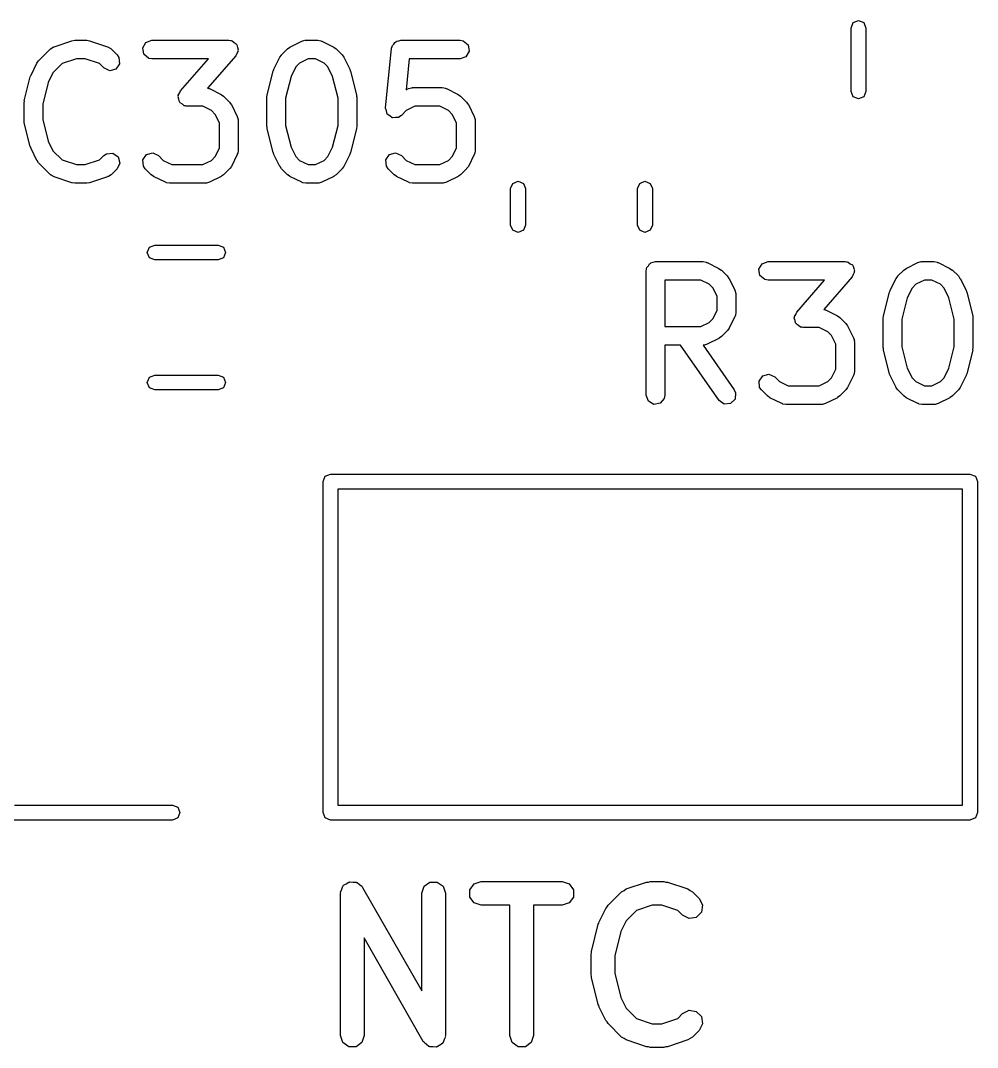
# Model space of a CAD drawing. Extents: x 106.7 to 191.3, y -141.1 to -57.8.
# Drawn here: x 144.63 to 152.32, y -140.17 to -131.92 of the extents above; entities that cross this region are included whole.
import ezdxf

# ---------------------------------------------------------------- set-up
doc = ezdxf.new("R2010")
doc.units = 0
doc.layers.add('BLACK', color=7, linetype='CONTINUOUS')

msp = doc.modelspace()

# ---------------------------------------------------------------- linework, layer by layer
at = {"layer": 'BLACK', "linetype": 'CONTINUOUS'}
for p, q in [((151.302, -131.979), (151.32, -131.936)), ((151.32, -131.936), (151.362, -131.919)), ((151.362, -131.919), (151.405, -131.936)), ((151.405, -131.936), (151.422, -131.979)), ((151.302, -132.488), (151.302, -131.979)), ((151.422, -131.979), (151.422, -132.488)), ((144.893, -132.131), (144.897, -132.129)), ((144.897, -132.129), (145.04, -132.081)), ((145.04, -132.081), (145.062, -132.078)), ((145.062, -132.078), (145.063, -132.077)), ((145.063, -132.077), (145.159, -132.077)), ((145.159, -132.077), (145.181, -132.081)), ((145.181, -132.081), (145.182, -132.081)), ((145.182, -132.081), (145.325, -132.129)), ((145.325, -132.129), (145.348, -132.141)), ((145.609, -132.139), (145.634, -132.095)), ((145.634, -132.095), (145.682, -132.077)), ((145.682, -132.077), (146.301, -132.077)), ((146.301, -132.077), (146.313, -132.079)), ((146.313, -132.079), (146.316, -132.079)), ((146.316, -132.079), (146.319, -132.08)), ((146.319, -132.08), (146.327, -132.082)), ((146.327, -132.082), (146.343, -132.095)), ((146.343, -132.095), (146.36, -132.105)), ((146.36, -132.105), (146.362, -132.111)), ((146.362, -132.111), (146.366, -132.115)), ((146.366, -132.115), (146.37, -132.135)), ((146.792, -132.133), (146.887, -132.085)), ((146.887, -132.085), (146.912, -132.078)), ((146.912, -132.078), (146.916, -132.079)), ((146.916, -132.079), (146.92, -132.077)), ((146.92, -132.077), (147.016, -132.077)), ((147.016, -132.077), (147.041, -132.082)), ((147.041, -132.082), (147.045, -132.085)), ((147.045, -132.085), (147.049, -132.085)), ((147.049, -132.085), (147.144, -132.133)), ((147.61, -132.137), (147.615, -132.12)), ((147.615, -132.12), (147.626, -132.109)), ((147.626, -132.109), (147.634, -132.095)), ((147.634, -132.095), (147.644, -132.091)), ((147.644, -132.091), (147.652, -132.084)), ((147.652, -132.084), (147.667, -132.083)), ((147.667, -132.083), (147.682, -132.077)), ((147.682, -132.077), (148.159, -132.077)), ((148.159, -132.077), (148.184, -132.082)), ((148.184, -132.082), (148.224, -132.115)), ((148.224, -132.115), (148.232, -132.165)), ((144.772, -132.242), (144.867, -132.147)), ((144.867, -132.147), (144.889, -132.132)), ((144.889, -132.132), (144.893, -132.131)), ((145.348, -132.141), (145.35, -132.145)), ((145.35, -132.145), (145.354, -132.147)), ((145.354, -132.147), (145.402, -132.194)), ((145.402, -132.194), (145.417, -132.216)), ((145.617, -132.19), (145.609, -132.139)), ((145.657, -132.223), (145.617, -132.19)), ((146.358, -132.202), (146.13, -132.462)), ((146.365, -132.183), (146.358, -132.202)), ((146.375, -132.165), (146.365, -132.183)), ((146.37, -132.135), (146.376, -132.154)), ((146.376, -132.154), (146.374, -132.159)), ((146.374, -132.159), (146.375, -132.165)), ((146.711, -132.214), (146.724, -132.196)), ((146.724, -132.196), (146.725, -132.194)), ((146.725, -132.194), (146.772, -132.147)), ((146.772, -132.147), (146.791, -132.134)), ((146.791, -132.134), (146.792, -132.133)), ((147.144, -132.133), (147.163, -132.146)), ((147.163, -132.146), (147.164, -132.147)), ((147.164, -132.147), (147.212, -132.194)), ((147.212, -132.194), (147.224, -132.213)), ((147.224, -132.213), (147.226, -132.214)), ((147.56, -132.621), (147.608, -132.145)), ((147.608, -132.145), (147.609, -132.141)), ((147.609, -132.139), (147.61, -132.137)), ((147.609, -132.141), (147.609, -132.139)), ((148.207, -132.21), (148.159, -132.227)), ((148.232, -132.165), (148.207, -132.21)), ((144.711, -132.357), (144.758, -132.262)), ((144.758, -132.262), (144.772, -132.244)), ((144.772, -132.244), (144.772, -132.242)), ((144.961, -132.265), (144.887, -132.34)), ((145.076, -132.227), (144.961, -132.265)), ((145.146, -132.227), (145.076, -132.227)), ((145.261, -132.265), (145.146, -132.227)), ((145.296, -132.3), (145.261, -132.265)), ((145.421, -132.267), (145.392, -132.309)), ((145.417, -132.216), (145.421, -132.267)), ((145.682, -132.227), (145.657, -132.223)), ((146.136, -132.227), (145.682, -132.227)), ((145.912, -132.484), (146.136, -132.227)), ((146.663, -132.309), (146.711, -132.214)), ((146.839, -132.292), (146.801, -132.369)), ((146.87, -132.261), (146.839, -132.292)), ((146.938, -132.227), (146.87, -132.261)), ((146.998, -132.227), (146.938, -132.227)), ((147.067, -132.261), (146.998, -132.227)), ((147.097, -132.292), (147.067, -132.261)), ((147.135, -132.369), (147.097, -132.292)), ((147.226, -132.214), (147.273, -132.309)), ((147.75, -132.227), (147.725, -132.475)), ((148.159, -132.227), (147.75, -132.227)), ((144.657, -132.563), (144.705, -132.372)), ((144.705, -132.372), (144.71, -132.36)), ((144.71, -132.36), (144.711, -132.357)), ((144.887, -132.34), (144.848, -132.416)), ((145.343, -132.322), (145.296, -132.3)), ((145.392, -132.309), (145.343, -132.322)), ((146.61, -132.515), (146.657, -132.325)), ((146.657, -132.325), (146.663, -132.313)), ((146.663, -132.313), (146.663, -132.309)), ((146.801, -132.369), (146.757, -132.542)), ((147.179, -132.542), (147.135, -132.369)), ((147.273, -132.309), (147.277, -132.322)), ((147.277, -132.322), (147.279, -132.325)), ((147.279, -132.325), (147.327, -132.515)), ((144.848, -132.416), (144.805, -132.59)), ((147.744, -132.466), (147.769, -132.459)), ((147.769, -132.459), (147.773, -132.46)), ((147.773, -132.46), (147.778, -132.458)), ((147.778, -132.458), (148.016, -132.458)), ((148.016, -132.458), (148.041, -132.463)), ((145.893, -132.532), (145.895, -132.526)), ((145.9, -132.551), (145.893, -132.532)), ((145.894, -132.52), (145.904, -132.503)), ((145.895, -132.526), (145.894, -132.52)), ((145.904, -132.503), (145.912, -132.484)), ((146.13, -132.462), (146.137, -132.463)), ((146.137, -132.463), (146.14, -132.466)), ((146.14, -132.466), (146.144, -132.466)), ((146.144, -132.466), (146.24, -132.514)), ((146.24, -132.514), (146.258, -132.527)), ((146.258, -132.527), (146.259, -132.528)), ((146.259, -132.528), (146.307, -132.575)), ((146.607, -132.533), (146.61, -132.518)), ((146.607, -132.771), (146.607, -132.533)), ((146.61, -132.518), (146.61, -132.515)), ((146.757, -132.542), (146.757, -132.762)), ((147.179, -132.762), (147.179, -132.542)), ((147.327, -132.515), (147.328, -132.53)), ((147.328, -132.53), (147.329, -132.533)), ((147.329, -132.533), (147.329, -132.771)), ((147.725, -132.475), (147.744, -132.466)), ((148.041, -132.463), (148.045, -132.466)), ((148.045, -132.466), (148.049, -132.466)), ((148.049, -132.466), (148.144, -132.514)), ((148.144, -132.514), (148.163, -132.527)), ((148.163, -132.527), (148.164, -132.528)), ((148.164, -132.528), (148.212, -132.575)), ((151.32, -132.531), (151.302, -132.488)), ((151.362, -132.548), (151.32, -132.531)), ((151.405, -132.531), (151.362, -132.548)), ((151.422, -132.488), (151.405, -132.531)), ((144.655, -132.581), (144.658, -132.566)), ((144.655, -132.724), (144.655, -132.581)), ((144.658, -132.566), (144.657, -132.563)), ((144.805, -132.59), (144.805, -132.714)), ((145.903, -132.571), (145.9, -132.551)), ((145.908, -132.575), (145.903, -132.571)), ((145.91, -132.58), (145.908, -132.575)), ((145.927, -132.591), (145.91, -132.58)), ((145.942, -132.604), (145.927, -132.591)), ((145.951, -132.605), (145.942, -132.604)), ((145.954, -132.607), (145.951, -132.605)), ((145.957, -132.606), (145.954, -132.607)), ((145.968, -132.608), (145.957, -132.606)), ((146.093, -132.608), (145.968, -132.608)), ((146.162, -132.642), (146.093, -132.608)), ((146.307, -132.575), (146.32, -132.594)), ((146.32, -132.594), (146.321, -132.595)), ((146.321, -132.595), (146.369, -132.69)), ((147.56, -132.622), (147.56, -132.621)), ((147.56, -132.621), (147.56, -132.621)), ((147.567, -132.646), (147.56, -132.622)), ((147.795, -132.608), (147.727, -132.642)), ((147.998, -132.608), (147.795, -132.608)), ((148.067, -132.642), (147.998, -132.608)), ((148.212, -132.575), (148.224, -132.594)), ((148.224, -132.594), (148.226, -132.595)), ((148.226, -132.595), (148.273, -132.69)), ((146.192, -132.673), (146.162, -132.642)), ((146.226, -132.741), (146.192, -132.673)), ((146.369, -132.69), (146.376, -132.715)), ((147.573, -132.671), (147.567, -132.646)), ((147.594, -132.686), (147.573, -132.671)), ((147.573, -132.671), (147.573, -132.671)), ((147.573, -132.671), (147.573, -132.671)), ((147.614, -132.701), (147.594, -132.686)), ((147.615, -132.701), (147.614, -132.701)), ((147.64, -132.699), (147.615, -132.701)), ((147.615, -132.701), (147.615, -132.701)), ((147.666, -132.697), (147.64, -132.699)), ((147.688, -132.681), (147.666, -132.696)), ((147.666, -132.696), (147.666, -132.696)), ((147.666, -132.696), (147.666, -132.697)), ((147.727, -132.642), (147.688, -132.681)), ((148.097, -132.673), (148.067, -132.642)), ((148.131, -132.741), (148.097, -132.673)), ((148.273, -132.69), (148.281, -132.715)), ((144.656, -132.727), (144.655, -132.724)), ((144.657, -132.742), (144.656, -132.727)), ((144.705, -132.932), (144.657, -132.742)), ((144.805, -132.714), (144.848, -132.888)), ((146.226, -132.944), (146.226, -132.741)), ((146.376, -132.715), (146.375, -132.719)), ((146.375, -132.719), (146.376, -132.724)), ((146.376, -132.724), (146.376, -132.962)), ((146.609, -132.775), (146.607, -132.771)), ((146.61, -132.789), (146.609, -132.775)), ((146.657, -132.98), (146.61, -132.789)), ((146.757, -132.762), (146.801, -132.936)), ((147.135, -132.936), (147.179, -132.762)), ((147.327, -132.789), (147.279, -132.98)), ((147.329, -132.771), (147.326, -132.786)), ((147.326, -132.786), (147.327, -132.789)), ((148.131, -132.944), (148.131, -132.741)), ((148.281, -132.715), (148.28, -132.719)), ((148.28, -132.719), (148.281, -132.724)), ((148.281, -132.724), (148.281, -132.962)), ((144.707, -132.935), (144.705, -132.932)), ((144.711, -132.948), (144.707, -132.935)), ((144.758, -133.043), (144.711, -132.948)), ((144.848, -132.888), (144.887, -132.965)), ((146.192, -133.013), (146.226, -132.944)), ((146.801, -132.936), (146.839, -133.013)), ((147.097, -133.013), (147.135, -132.936)), ((148.097, -133.013), (148.131, -132.944)), ((144.887, -132.965), (144.961, -133.039)), ((145.261, -133.039), (145.296, -133.004)), ((145.296, -133.004), (145.317, -132.989)), ((145.317, -132.989), (145.368, -132.985)), ((145.368, -132.985), (145.41, -133.014)), ((145.41, -133.014), (145.424, -133.064)), ((145.61, -133.038), (145.639, -132.996)), ((145.614, -133.089), (145.61, -133.038)), ((145.639, -132.996), (145.689, -132.982)), ((145.689, -132.982), (145.735, -133.004)), ((145.735, -133.004), (145.774, -133.043)), ((146.162, -133.043), (146.192, -133.013)), ((146.369, -132.995), (146.321, -133.091)), ((146.372, -132.987), (146.369, -132.991)), ((146.369, -132.991), (146.369, -132.995)), ((146.376, -132.962), (146.372, -132.987)), ((146.659, -132.983), (146.657, -132.98)), ((146.663, -132.995), (146.659, -132.983)), ((146.711, -133.091), (146.663, -132.995)), ((146.839, -133.013), (146.87, -133.043)), ((147.067, -133.043), (147.097, -133.013)), ((147.273, -132.995), (147.226, -133.091)), ((147.274, -132.992), (147.273, -132.995)), ((147.279, -132.98), (147.274, -132.992)), ((147.562, -133.038), (147.592, -132.996)), ((147.567, -133.089), (147.562, -133.038)), ((147.592, -132.996), (147.641, -132.982)), ((147.641, -132.982), (147.688, -133.004)), ((147.688, -133.004), (147.727, -133.043)), ((148.067, -133.043), (148.097, -133.013)), ((148.273, -132.995), (148.226, -133.091)), ((148.274, -132.991), (148.273, -132.995)), ((148.277, -132.987), (148.274, -132.991)), ((148.281, -132.962), (148.277, -132.987)), ((144.759, -133.044), (144.758, -133.043)), ((144.772, -133.062), (144.759, -133.044)), ((144.867, -133.158), (144.772, -133.062)), ((144.961, -133.039), (145.076, -133.077)), ((145.076, -133.077), (145.146, -133.077)), ((145.146, -133.077), (145.261, -133.039)), ((145.402, -133.11), (145.354, -133.158)), ((145.424, -133.064), (145.402, -133.11)), ((145.629, -133.11), (145.614, -133.089)), ((145.677, -133.158), (145.629, -133.11)), ((145.774, -133.043), (145.843, -133.077)), ((145.843, -133.077), (146.093, -133.077)), ((146.093, -133.077), (146.162, -133.043)), ((146.307, -133.11), (146.259, -133.158)), ((146.308, -133.109), (146.307, -133.11)), ((146.321, -133.091), (146.308, -133.109)), ((146.712, -133.092), (146.711, -133.091)), ((146.725, -133.11), (146.712, -133.092)), ((146.772, -133.158), (146.725, -133.11)), ((146.87, -133.043), (146.938, -133.077)), ((146.938, -133.077), (146.998, -133.077)), ((146.998, -133.077), (147.067, -133.043)), ((147.212, -133.11), (147.164, -133.158)), ((147.226, -133.091), (147.212, -133.109)), ((147.212, -133.109), (147.212, -133.11)), ((147.582, -133.11), (147.567, -133.089)), ((147.629, -133.158), (147.582, -133.11)), ((147.727, -133.043), (147.795, -133.077)), ((147.795, -133.077), (147.998, -133.077)), ((147.998, -133.077), (148.067, -133.043)), ((148.212, -133.11), (148.164, -133.158)), ((148.226, -133.091), (148.212, -133.109)), ((148.212, -133.109), (148.212, -133.11)), ((144.872, -133.16), (144.867, -133.158)), ((144.874, -133.163), (144.872, -133.16)), ((144.897, -133.176), (144.874, -133.163)), ((145.04, -133.223), (144.897, -133.176)), ((145.325, -133.176), (145.182, -133.223)), ((145.329, -133.173), (145.325, -133.176)), ((145.333, -133.173), (145.329, -133.173)), ((145.354, -133.158), (145.333, -133.173)), ((145.678, -133.158), (145.677, -133.158)), ((145.696, -133.172), (145.678, -133.158)), ((145.792, -133.219), (145.696, -133.172)), ((146.24, -133.172), (146.144, -133.219)), ((146.241, -133.17), (146.24, -133.172)), ((146.259, -133.158), (146.241, -133.17)), ((146.774, -133.158), (146.772, -133.158)), ((146.792, -133.172), (146.774, -133.158)), ((146.887, -133.219), (146.792, -133.172)), ((147.144, -133.172), (147.049, -133.219)), ((147.146, -133.17), (147.144, -133.172)), ((147.164, -133.158), (147.146, -133.17)), ((147.631, -133.158), (147.629, -133.158)), ((147.649, -133.172), (147.631, -133.158)), ((147.744, -133.219), (147.649, -133.172)), ((148.144, -133.172), (148.049, -133.219)), ((148.146, -133.17), (148.144, -133.172)), ((148.164, -133.158), (148.146, -133.17)), ((145.041, -133.223), (145.04, -133.223)), ((145.063, -133.227), (145.041, -133.223)), ((145.159, -133.227), (145.063, -133.227)), ((145.16, -133.227), (145.159, -133.227)), ((145.182, -133.223), (145.16, -133.227)), ((145.796, -133.22), (145.792, -133.219)), ((145.8, -133.223), (145.796, -133.22)), ((145.825, -133.227), (145.8, -133.223)), ((146.111, -133.227), (145.825, -133.227)), ((146.115, -133.226), (146.111, -133.227)), ((146.12, -133.227), (146.115, -133.226)), ((146.144, -133.219), (146.12, -133.227)), ((146.891, -133.22), (146.887, -133.219)), ((146.895, -133.223), (146.891, -133.22)), ((146.92, -133.227), (146.895, -133.223)), ((147.016, -133.227), (146.92, -133.227)), ((147.02, -133.226), (147.016, -133.227)), ((147.024, -133.227), (147.02, -133.226)), ((147.049, -133.219), (147.024, -133.227)), ((147.749, -133.22), (147.744, -133.219)), ((147.752, -133.223), (147.749, -133.22)), ((147.778, -133.227), (147.752, -133.223)), ((148.016, -133.227), (147.778, -133.227)), ((148.02, -133.226), (148.016, -133.227)), ((148.024, -133.227), (148.02, -133.226)), ((148.049, -133.219), (148.024, -133.227)), ((148.565, -133.27), (148.583, -133.228)), ((148.565, -133.563), (148.565, -133.27)), ((148.583, -133.228), (148.625, -133.21)), ((148.625, -133.21), (148.668, -133.228)), ((148.668, -133.228), (148.685, -133.27)), ((148.685, -133.27), (148.685, -133.563)), ((149.585, -133.27), (149.603, -133.228)), ((149.585, -133.563), (149.585, -133.27)), ((149.603, -133.228), (149.645, -133.21)), ((149.645, -133.21), (149.688, -133.228)), ((149.688, -133.228), (149.705, -133.27)), ((149.705, -133.27), (149.705, -133.563)), ((148.583, -133.605), (148.565, -133.563)), ((148.625, -133.623), (148.583, -133.605)), ((148.668, -133.605), (148.625, -133.623)), ((148.685, -133.563), (148.668, -133.605)), ((149.603, -133.605), (149.585, -133.563)), ((149.645, -133.623), (149.603, -133.605)), ((149.688, -133.605), (149.645, -133.623)), ((149.705, -133.563), (149.688, -133.605)), ((145.645, -133.783), (145.663, -133.741)), ((145.663, -133.741), (145.705, -133.723)), ((145.705, -133.723), (146.215, -133.723)), ((146.215, -133.723), (146.257, -133.741)), ((146.257, -133.741), (146.275, -133.783)), ((145.663, -133.826), (145.645, -133.783)), ((145.705, -133.843), (145.663, -133.826)), ((146.215, -133.843), (145.705, -133.843)), ((146.257, -133.826), (146.215, -133.843)), ((146.275, -133.783), (146.257, -133.826)), ((149.693, -133.865), (149.712, -133.862)), ((149.712, -133.862), (149.731, -133.855)), ((149.731, -133.855), (150.112, -133.855)), ((150.112, -133.855), (150.137, -133.86)), ((150.137, -133.86), (150.141, -133.863)), ((150.141, -133.863), (150.145, -133.863)), ((150.145, -133.863), (150.24, -133.911)), ((150.587, -133.873), (150.635, -133.855)), ((150.635, -133.855), (151.254, -133.855)), ((151.254, -133.855), (151.266, -133.857)), ((151.266, -133.857), (151.269, -133.857)), ((151.269, -133.857), (151.272, -133.858)), ((151.272, -133.858), (151.28, -133.86)), ((151.28, -133.86), (151.296, -133.873)), ((151.745, -133.911), (151.84, -133.863)), ((151.84, -133.863), (151.865, -133.856)), ((151.865, -133.856), (151.869, -133.857)), ((151.869, -133.857), (151.873, -133.855)), ((151.873, -133.855), (151.969, -133.855)), ((151.969, -133.855), (151.994, -133.86)), ((151.994, -133.86), (151.998, -133.863)), ((151.998, -133.863), (152.002, -133.863)), ((152.002, -133.863), (152.097, -133.911)), ((149.656, -133.93), (149.657, -133.92)), ((149.656, -134.93), (149.656, -133.93)), ((149.657, -133.917), (149.658, -133.914)), ((149.657, -133.92), (149.657, -133.917)), ((149.658, -133.914), (149.66, -133.905)), ((149.66, -133.905), (149.673, -133.89)), ((149.673, -133.89), (149.682, -133.873)), ((149.682, -133.873), (149.689, -133.87)), ((149.689, -133.87), (149.693, -133.865)), ((150.24, -133.911), (150.258, -133.924)), ((150.258, -133.924), (150.26, -133.925)), ((150.26, -133.925), (150.307, -133.972)), ((150.562, -133.917), (150.587, -133.873)), ((150.57, -133.968), (150.562, -133.917)), ((151.296, -133.873), (151.313, -133.883)), ((151.313, -133.883), (151.315, -133.889)), ((151.315, -133.889), (151.319, -133.893)), ((151.328, -133.943), (151.318, -133.961)), ((151.319, -133.893), (151.323, -133.913)), ((151.323, -133.913), (151.329, -133.932)), ((151.329, -133.932), (151.327, -133.937)), ((151.327, -133.937), (151.328, -133.943)), ((151.678, -133.972), (151.725, -133.925)), ((151.725, -133.925), (151.744, -133.912)), ((151.744, -133.912), (151.745, -133.911)), ((152.097, -133.911), (152.116, -133.924)), ((152.116, -133.924), (152.117, -133.925)), ((152.117, -133.925), (152.165, -133.972)), ((150.094, -134.005), (149.806, -134.005)), ((149.806, -134.005), (149.806, -134.379)), ((150.162, -134.039), (150.094, -134.005)), ((150.307, -133.972), (150.32, -133.991)), ((150.32, -133.991), (150.322, -133.992)), ((150.322, -133.992), (150.369, -134.087)), ((150.61, -134.001), (150.57, -133.968)), ((150.635, -134.005), (150.61, -134.001)), ((151.089, -134.005), (150.635, -134.005)), ((150.865, -134.262), (151.089, -134.005)), ((151.311, -133.98), (151.083, -134.24)), ((151.318, -133.961), (151.311, -133.98)), ((151.616, -134.087), (151.664, -133.992)), ((151.664, -133.992), (151.677, -133.974)), ((151.677, -133.974), (151.678, -133.972)), ((151.891, -134.005), (151.823, -134.039)), ((151.951, -134.005), (151.891, -134.005)), ((152.02, -134.039), (151.951, -134.005)), ((152.165, -133.972), (152.177, -133.991)), ((152.177, -133.991), (152.179, -133.992)), ((152.179, -133.992), (152.226, -134.087)), ((150.193, -134.07), (150.162, -134.039)), ((150.227, -134.138), (150.193, -134.07)), ((150.369, -134.087), (150.377, -134.112)), ((151.563, -134.293), (151.61, -134.103)), ((151.61, -134.103), (151.616, -134.091)), ((151.616, -134.091), (151.616, -134.087)), ((151.792, -134.07), (151.754, -134.147)), ((151.823, -134.039), (151.792, -134.07)), ((152.05, -134.07), (152.02, -134.039)), ((152.088, -134.147), (152.05, -134.07)), ((152.226, -134.087), (152.23, -134.1)), ((152.23, -134.1), (152.232, -134.103)), ((152.232, -134.103), (152.28, -134.293)), ((150.227, -134.246), (150.227, -134.138)), ((150.377, -134.112), (150.376, -134.116)), ((150.376, -134.116), (150.377, -134.121)), ((150.377, -134.121), (150.377, -134.264)), ((151.754, -134.147), (151.71, -134.32)), ((152.132, -134.32), (152.088, -134.147)), ((150.193, -134.314), (150.227, -134.246)), ((150.377, -134.264), (150.373, -134.289)), ((150.857, -134.281), (150.865, -134.262)), ((151.083, -134.24), (151.09, -134.241)), ((151.09, -134.241), (151.093, -134.244)), ((151.093, -134.244), (151.097, -134.244)), ((151.097, -134.244), (151.193, -134.292)), ((150.094, -134.379), (150.162, -134.345)), ((150.162, -134.345), (150.193, -134.314)), ((150.369, -134.297), (150.322, -134.392)), ((150.37, -134.293), (150.369, -134.297)), ((150.373, -134.289), (150.37, -134.293)), ((150.846, -134.31), (150.848, -134.304)), ((150.853, -134.329), (150.846, -134.31)), ((150.847, -134.298), (150.857, -134.281)), ((150.848, -134.304), (150.847, -134.298)), ((150.856, -134.349), (150.853, -134.329)), ((150.861, -134.353), (150.856, -134.349)), ((150.863, -134.358), (150.861, -134.353)), ((150.88, -134.369), (150.863, -134.358)), ((151.193, -134.292), (151.211, -134.305)), ((151.211, -134.305), (151.212, -134.306)), ((151.212, -134.306), (151.26, -134.353)), ((151.26, -134.353), (151.273, -134.372)), ((151.56, -134.311), (151.563, -134.296)), ((151.56, -134.549), (151.56, -134.311)), ((151.563, -134.296), (151.563, -134.293)), ((151.71, -134.32), (151.71, -134.54)), ((152.132, -134.54), (152.132, -134.32)), ((152.28, -134.293), (152.281, -134.308)), ((152.281, -134.308), (152.282, -134.311)), ((152.282, -134.311), (152.282, -134.549)), ((149.806, -134.379), (150.094, -134.379)), ((150.307, -134.412), (150.26, -134.459)), ((150.308, -134.41), (150.307, -134.412)), ((150.322, -134.392), (150.308, -134.41)), ((150.895, -134.382), (150.88, -134.369)), ((150.904, -134.383), (150.895, -134.382)), ((150.907, -134.385), (150.904, -134.383)), ((150.91, -134.384), (150.907, -134.385)), ((150.921, -134.386), (150.91, -134.384)), ((151.046, -134.386), (150.921, -134.386)), ((151.115, -134.42), (151.046, -134.386)), ((151.145, -134.451), (151.115, -134.42)), ((151.273, -134.372), (151.274, -134.373)), ((151.274, -134.373), (151.322, -134.468)), ((150.145, -134.521), (150.12, -134.529)), ((150.24, -134.473), (150.145, -134.521)), ((150.241, -134.472), (150.24, -134.473)), ((150.26, -134.459), (150.241, -134.472)), ((151.179, -134.519), (151.145, -134.451)), ((151.179, -134.722), (151.179, -134.519)), ((151.322, -134.468), (151.329, -134.493)), ((151.329, -134.493), (151.328, -134.497)), ((151.328, -134.497), (151.329, -134.502)), ((151.329, -134.502), (151.329, -134.74)), ((149.93, -134.529), (149.806, -134.529)), ((149.806, -134.529), (149.806, -134.93)), ((150.241, -134.973), (149.93, -134.529)), ((150.116, -134.527), (150.113, -134.529)), ((150.113, -134.529), (150.363, -134.887)), ((150.12, -134.529), (150.116, -134.527)), ((151.562, -134.553), (151.56, -134.549)), ((151.563, -134.567), (151.562, -134.553)), ((151.61, -134.758), (151.563, -134.567)), ((151.71, -134.54), (151.754, -134.714)), ((152.088, -134.714), (152.132, -134.54)), ((152.28, -134.567), (152.232, -134.758)), ((152.282, -134.549), (152.279, -134.564)), ((152.279, -134.564), (152.28, -134.567)), ((145.663, -134.786), (145.705, -134.768)), ((145.705, -134.768), (146.215, -134.768)), ((146.215, -134.768), (146.257, -134.786)), ((150.592, -134.774), (150.642, -134.76)), ((150.642, -134.76), (150.688, -134.782)), ((151.145, -134.791), (151.179, -134.722)), ((151.325, -134.765), (151.322, -134.769)), ((151.322, -134.769), (151.322, -134.773)), ((151.329, -134.74), (151.325, -134.765)), ((151.612, -134.761), (151.61, -134.758)), ((151.616, -134.773), (151.612, -134.761)), ((151.754, -134.714), (151.792, -134.791)), ((152.05, -134.791), (152.088, -134.714)), ((152.227, -134.77), (152.226, -134.773)), ((152.232, -134.758), (152.227, -134.77)), ((145.645, -134.828), (145.663, -134.786)), ((145.663, -134.871), (145.645, -134.828)), ((146.257, -134.786), (146.275, -134.828)), ((146.275, -134.828), (146.257, -134.871)), ((150.563, -134.816), (150.592, -134.774)), ((150.567, -134.867), (150.563, -134.816)), ((150.688, -134.782), (150.727, -134.821)), ((150.727, -134.821), (150.796, -134.855)), ((151.046, -134.855), (151.115, -134.821)), ((151.115, -134.821), (151.145, -134.791)), ((151.322, -134.773), (151.274, -134.869)), ((151.664, -134.869), (151.616, -134.773)), ((151.792, -134.791), (151.823, -134.821)), ((151.823, -134.821), (151.891, -134.855)), ((151.951, -134.855), (152.02, -134.821)), ((152.02, -134.821), (152.05, -134.791)), ((152.226, -134.773), (152.179, -134.869)), ((145.705, -134.888), (145.663, -134.871)), ((146.215, -134.888), (145.705, -134.888)), ((146.257, -134.871), (146.215, -134.888)), ((149.673, -134.978), (149.656, -134.93)), ((149.806, -134.93), (149.801, -134.956)), ((150.363, -134.887), (150.374, -134.911)), ((150.374, -134.911), (150.37, -134.962)), ((150.582, -134.888), (150.567, -134.867)), ((150.63, -134.936), (150.582, -134.888)), ((150.631, -134.936), (150.63, -134.936)), ((150.649, -134.95), (150.631, -134.936)), ((150.796, -134.855), (151.046, -134.855)), ((151.212, -134.936), (151.194, -134.948)), ((151.26, -134.888), (151.212, -134.936)), ((151.261, -134.887), (151.26, -134.888)), ((151.274, -134.869), (151.261, -134.887)), ((151.665, -134.87), (151.664, -134.869)), ((151.678, -134.888), (151.665, -134.87)), ((151.725, -134.936), (151.678, -134.888)), ((151.727, -134.936), (151.725, -134.936)), ((151.745, -134.95), (151.727, -134.936)), ((151.891, -134.855), (151.951, -134.855)), ((152.117, -134.936), (152.099, -134.948)), ((152.165, -134.888), (152.117, -134.936)), ((152.179, -134.869), (152.165, -134.887)), ((152.165, -134.887), (152.165, -134.888)), ((149.718, -135.004), (149.673, -134.978)), ((149.768, -134.995), (149.718, -135.004)), ((149.801, -134.956), (149.768, -134.995)), ((150.283, -135.003), (150.241, -134.973)), ((150.334, -134.998), (150.283, -135.003)), ((150.37, -134.962), (150.334, -134.998)), ((150.745, -134.997), (150.649, -134.95)), ((150.749, -134.998), (150.745, -134.997)), ((150.753, -135.001), (150.749, -134.998)), ((150.778, -135.005), (150.753, -135.001)), ((151.064, -135.005), (150.778, -135.005)), ((151.068, -135.004), (151.064, -135.005)), ((151.073, -135.005), (151.068, -135.004)), ((151.097, -134.997), (151.073, -135.005)), ((151.193, -134.95), (151.097, -134.997)), ((151.194, -134.948), (151.193, -134.95)), ((151.84, -134.997), (151.745, -134.95)), ((151.844, -134.998), (151.84, -134.997)), ((151.848, -135.001), (151.844, -134.998)), ((151.873, -135.005), (151.848, -135.001)), ((151.969, -135.005), (151.873, -135.005)), ((151.973, -135.004), (151.969, -135.005)), ((151.977, -135.005), (151.973, -135.004)), ((152.002, -134.997), (151.977, -135.005)), ((152.097, -134.95), (152.002, -134.997)), ((152.099, -134.948), (152.097, -134.95)), ((147.058, -135.624), (147.076, -135.581)), ((147.076, -135.581), (147.118, -135.564)), ((147.118, -135.564), (152.258, -135.564)), ((152.258, -135.564), (152.301, -135.581)), ((152.301, -135.581), (152.318, -135.624)), ((147.058, -138.284), (147.058, -135.624)), ((152.318, -135.624), (152.318, -138.284)), ((147.178, -135.684), (147.178, -138.224)), ((152.198, -135.684), (147.178, -135.684)), ((152.198, -138.224), (152.198, -135.684)), ((144.578, -138.224), (145.848, -138.224)), ((145.848, -138.224), (145.891, -138.241)), ((147.178, -138.224), (152.198, -138.224)), ((145.891, -138.241), (145.908, -138.284)), ((145.908, -138.284), (145.891, -138.326)), ((147.076, -138.326), (147.058, -138.284)), ((152.318, -138.284), (152.301, -138.326)), ((145.848, -138.344), (144.518, -138.344)), ((145.891, -138.326), (145.848, -138.344)), ((147.118, -138.344), (147.076, -138.326)), ((152.258, -138.344), (147.118, -138.344)), ((152.301, -138.326), (152.258, -138.344)), ((147.209, -138.901), (147.217, -138.877)), ((147.217, -138.877), (147.221, -138.874)), ((147.221, -138.874), (147.223, -138.869)), ((147.223, -138.869), (147.244, -138.857)), ((147.244, -138.857), (147.264, -138.843)), ((147.264, -138.843), (147.27, -138.843)), ((147.27, -138.843), (147.274, -138.84)), ((147.274, -138.84), (147.299, -138.843)), ((147.299, -138.843), (147.323, -138.843)), ((147.323, -138.843), (147.327, -138.846)), ((147.327, -138.846), (147.333, -138.847)), ((147.333, -138.847), (147.351, -138.863)), ((147.351, -138.863), (147.371, -138.877)), ((147.371, -138.877), (147.372, -138.882)), ((147.372, -138.882), (147.376, -138.886)), ((147.376, -138.886), (147.851, -139.718)), ((147.851, -138.933), (147.87, -138.877)), ((147.87, -138.877), (147.917, -138.843)), ((147.917, -138.843), (147.976, -138.843)), ((147.976, -138.843), (148.024, -138.877)), ((148.024, -138.877), (148.042, -138.933)), ((148.237, -138.904), (148.272, -138.856)), ((148.272, -138.856), (148.328, -138.838)), ((148.328, -138.838), (148.981, -138.838)), ((148.981, -138.838), (149.037, -138.856)), ((149.037, -138.856), (149.071, -138.904)), ((149.477, -138.91), (149.495, -138.897)), ((149.495, -138.897), (149.658, -138.843)), ((149.658, -138.843), (149.674, -138.843)), ((149.674, -138.843), (149.688, -138.838)), ((149.688, -138.838), (149.797, -138.838)), ((149.797, -138.838), (149.812, -138.843)), ((149.812, -138.843), (149.827, -138.843)), ((149.827, -138.843), (149.991, -138.897)), ((149.991, -138.897), (150.008, -138.91)), ((147.198, -138.933), (147.2, -138.928)), ((147.198, -140.076), (147.198, -138.933)), ((147.199, -138.923), (147.209, -138.901)), ((147.2, -138.928), (147.199, -138.923)), ((147.851, -139.718), (147.851, -138.933)), ((148.042, -138.933), (148.042, -140.076)), ((148.237, -138.963), (148.237, -138.904)), ((148.272, -139.01), (148.237, -138.963)), ((149.071, -138.963), (149.037, -139.01)), ((149.071, -138.904), (149.071, -138.963)), ((149.349, -139.029), (149.458, -138.92)), ((149.458, -138.92), (149.477, -138.91)), ((150.008, -138.91), (150.028, -138.92)), ((150.028, -138.92), (150.082, -138.975)), ((150.082, -138.975), (150.109, -139.027)), ((148.328, -139.029), (148.272, -139.01)), ((148.559, -139.029), (148.328, -139.029)), ((148.559, -140.076), (148.559, -139.029)), ((148.981, -139.029), (148.75, -139.029)), ((148.75, -139.029), (148.75, -140.076)), ((149.037, -139.01), (148.981, -139.029)), ((149.277, -139.163), (149.331, -139.054)), ((149.331, -139.054), (149.342, -139.043)), ((149.342, -139.043), (149.349, -139.029)), ((149.704, -139.029), (149.577, -139.071)), ((149.782, -139.029), (149.704, -139.029)), ((149.909, -139.071), (149.782, -139.029)), ((150.109, -139.027), (150.1, -139.085)), ((149.577, -139.071), (149.495, -139.153)), ((149.948, -139.11), (149.909, -139.071)), ((150, -139.136), (149.948, -139.11)), ((150.058, -139.127), (150, -139.136)), ((150.1, -139.085), (150.058, -139.127)), ((149.215, -139.4), (149.269, -139.182)), ((149.269, -139.182), (149.275, -139.173)), ((149.275, -139.173), (149.277, -139.163)), ((149.495, -139.153), (149.452, -139.239)), ((147.864, -140.124), (147.389, -139.292)), ((147.389, -139.292), (147.389, -140.076)), ((149.452, -139.239), (149.403, -139.435)), ((149.212, -139.423), (149.216, -139.412)), ((149.212, -139.587), (149.212, -139.423)), ((149.216, -139.412), (149.215, -139.4)), ((149.403, -139.435), (149.403, -139.575)), ((149.216, -139.598), (149.212, -139.587)), ((149.215, -139.61), (149.216, -139.598)), ((149.269, -139.827), (149.215, -139.61)), ((149.403, -139.575), (149.452, -139.771)), ((149.452, -139.771), (149.495, -139.857)), ((149.275, -139.836), (149.269, -139.827)), ((149.277, -139.847), (149.275, -139.836)), ((149.331, -139.956), (149.277, -139.847)), ((149.495, -139.857), (149.577, -139.939)), ((149.948, -139.9), (150, -139.873)), ((150, -139.873), (150.058, -139.883)), ((150.058, -139.883), (150.1, -139.924)), ((149.342, -139.967), (149.331, -139.956)), ((149.349, -139.98), (149.342, -139.967)), ((149.577, -139.939), (149.704, -139.981)), ((149.782, -139.981), (149.909, -139.939)), ((149.909, -139.939), (149.948, -139.9)), ((150.1, -139.924), (150.109, -139.982)), ((149.458, -140.089), (149.349, -139.98)), ((149.704, -139.981), (149.782, -139.981)), ((150.082, -140.035), (150.028, -140.089)), ((150.109, -139.982), (150.082, -140.035)), ((147.217, -140.132), (147.198, -140.076)), ((147.264, -140.167), (147.217, -140.132)), ((147.371, -140.132), (147.323, -140.167)), ((147.389, -140.076), (147.371, -140.132)), ((147.868, -140.127), (147.864, -140.124)), ((147.87, -140.132), (147.868, -140.127)), ((147.889, -140.147), (147.87, -140.132)), ((148.024, -140.132), (148.019, -140.136)), ((148.031, -140.109), (148.024, -140.132)), ((148.041, -140.087), (148.031, -140.109)), ((148.042, -140.076), (148.04, -140.081)), ((148.04, -140.081), (148.041, -140.087)), ((148.577, -140.132), (148.559, -140.076)), ((148.625, -140.167), (148.577, -140.132)), ((148.731, -140.132), (148.684, -140.167)), ((148.75, -140.076), (148.731, -140.132)), ((149.477, -140.099), (149.458, -140.089)), ((149.495, -140.112), (149.477, -140.099)), ((149.658, -140.167), (149.495, -140.112)), ((149.991, -140.112), (149.827, -140.167)), ((150.008, -140.099), (149.991, -140.112)), ((150.028, -140.089), (150.008, -140.099)), ((147.323, -140.167), (147.264, -140.167)), ((147.908, -140.163), (147.889, -140.147)), ((147.913, -140.164), (147.908, -140.163)), ((147.917, -140.167), (147.913, -140.164)), ((147.942, -140.167), (147.917, -140.167)), ((147.966, -140.17), (147.942, -140.167)), ((147.971, -140.167), (147.966, -140.17)), ((147.976, -140.167), (147.971, -140.167)), ((147.996, -140.153), (147.976, -140.167)), ((148.017, -140.14), (147.996, -140.153)), ((148.019, -140.136), (148.017, -140.14)), ((148.684, -140.167), (148.625, -140.167)), ((149.674, -140.167), (149.658, -140.167)), ((149.688, -140.172), (149.674, -140.167)), ((149.797, -140.172), (149.688, -140.172)), ((149.812, -140.167), (149.797, -140.172)), ((149.827, -140.167), (149.812, -140.167))]:
    msp.add_line(p, q, dxfattribs=at)

doc.saveas('drawing.dxf')
